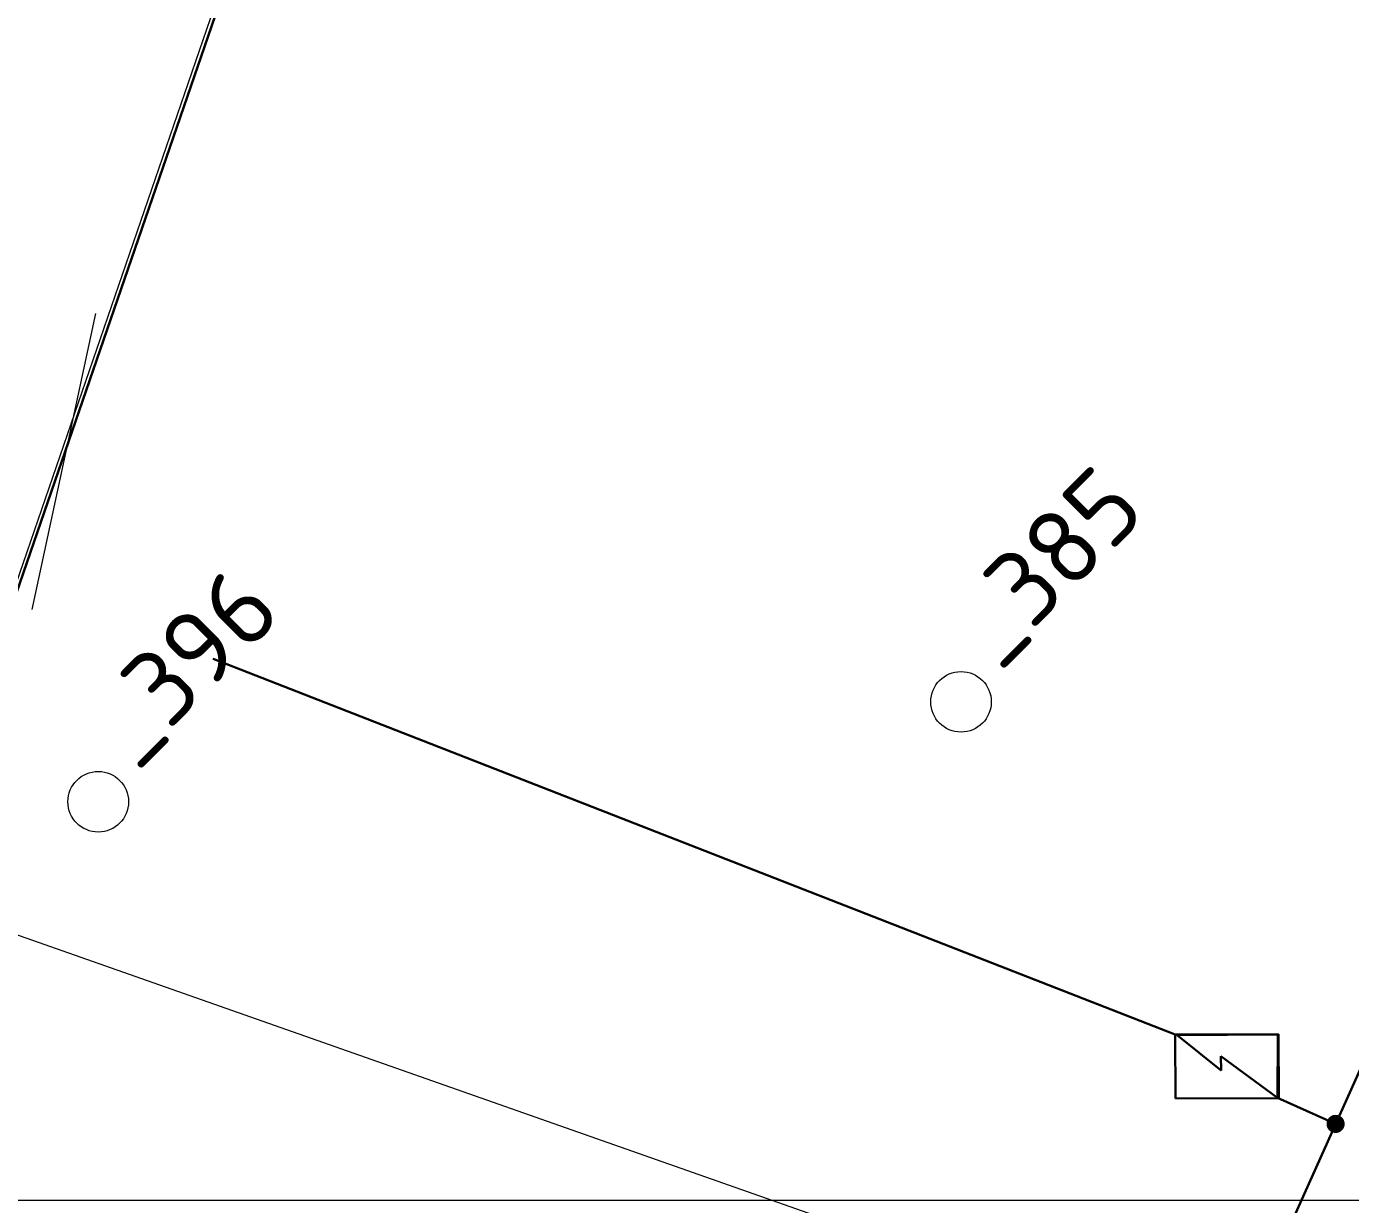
# Model space of a CAD drawing. Header units: millimetres. Extents: x 519 to 9564855, y -810 to 5021775.
# Drawn here: x 9532185.5 to 9532404, y 4998999.3 to 4999193.8 of the extents above; entities that cross this region are included whole.
import ezdxf

# ---------------------------------------------------------------- set-up
doc = ezdxf.new("R2010")
doc.units = ezdxf.units.MM
doc.header["$LTSCALE"] = 2
doc.header["$MEASUREMENT"] = 0
doc.linetypes.add('92051501$0$GROUND2', pattern=[35, 25, -10])
for name, color, linetype in [('GRID_PULKOVO', 7, 'Continuous'), ('OilColl&Flowlines', 3, 'Continuous'), ('OLD WELLS(dr.bfr2000)', 24, 'Continuous'), ('ROAD_FIELD', 255, '92051501$0$GROUND2')]:
    doc.layers.add(name, color=color, linetype=linetype)
for name, color, linetype, lineweight in [('Электро', 1, 'Continuous', 30), ('Электроснаб', 1, 'Continuous', 18), ('Электроснабжене', 1, 'Continuous', 18)]:
    doc.layers.add(name, color=color, linetype=linetype, lineweight=lineweight)
doc.styles.add('Elect', font='isocpeur.ttf')
doc.styles.add('GeoApp', font='', dxfattribs={"height": 1})
doc.styles.get('GeoApp').set_extended_font_data('D431', italic=True)
doc.linetypes.add('g5_122_n', pattern='A,1,-1,1.5,-0.3,["Н",GeoApp,S=1,R=0,X=0,Y=-0.5],-1.5,1.5,-1,4,-1,4,-1,3', length=20.8)

# ---------------------------------------------------------------- blocks, each defined once
blk = doc.blocks.new('A$C80b59c50')
at = {"color": 24, "linetype": 'g5_122_n', "lineweight": 30, "ltscale": 5}
blk.add_line((83.73, -40.89, -25.78), (-70.19, -488.02, -25.78), dxfattribs=at)

msp = doc.modelspace()

# ---------------------------------------------------------------- linework, layer by layer
at = {"layer": 'GRID_PULKOVO', "lineweight": 0}
msp.add_line((9519000, 4999000), (9533000, 4999000), dxfattribs=at)
at = {"layer": 'OilColl&Flowlines', "lineweight": 0}
msp.add_line((9532346.5, 4999575.75), (9532165.95911, 4999050.15317), dxfattribs=at)
msp.add_lwpolyline([(9532713.437, 4998831.755), (9532326.537, 4998993.655), (9531716.037, 4999208.455), (9531285.237, 4999346.855), (9531274.437, 4999350.855), (9531275.137, 4999352.055)], dxfattribs=at)
at = {"layer": 'OLD WELLS(dr.bfr2000)', "lineweight": 0}
for centre in [(9532339.7, 4999082.3), (9532197.3, 4999065.8)]:
    msp.add_circle(centre, 5, dxfattribs=at)
at = {"layer": 'ROAD_FIELD', "lineweight": 0}
msp.add_lwpolyline([(9532186.4108, 4999097.5416), (9532200.45385, 4999163.02084)], dxfattribs=at)
at = {"layer": 'Электро'}
for p, q in [((9532353.91134, 4998906.43992, 0), (9532556.82514, 4999358.94094, 0)), ((9532375.04589, 4999027.34974), (9532392.09432, 4999027.45408)), ((9532375.11059, 4999016.77739), (9532375.04589, 4999027.34974)), ((9532391.99707, 4999027.35563), (9532375.40147, 4999027.25407)), ((9532375.40147, 4999027.25407), (9532382.61325, 4999021.42683)), ((9532391.92338, 4999016.91317), (9532391.99707, 4999027.35563)), ((9532392.09432, 4999027.45408), (9532392.15902, 4999016.88173)), ((9532382.61325, 4999021.42683), (9532382.59871, 4999023.80206)), ((9532382.59871, 4999023.80206), (9532391.92338, 4999016.91317)), ((9532392.15902, 4999016.88173), (9532375.11059, 4999016.77739))]:
    msp.add_line(p, q, dxfattribs=at)
at = {"layer": 'Электро', "ltscale": 25}
for p, q in [((9532375.04589, 4999027.34974), (9532216.29115, 4999089.4025)), ((9532391.92338, 4999016.91317), (9532401.52067, 4999012.60948, 0))]:
    msp.add_line(p, q, dxfattribs=at)
for start, end in [(162, 342), (342, 162)]:
    msp.add_arc((9532401.52012, 4999012.60967, 0), 1, start, end, dxfattribs=at)
at = {"layer": 'Электроснаб', "color": 1, "linetype": 'ByBlock', "lineweight": 0}
for p, q in [((9532353.91134, 4998906.43992, 0), (9532556.82514, 4999358.94094, 0)), ((9532375.04589, 4999027.34974), (9532392.09432, 4999027.45408)), ((9532375.11059, 4999016.77739), (9532375.04589, 4999027.34974)), ((9532391.99707, 4999027.35563), (9532375.40147, 4999027.25407)), ((9532375.40147, 4999027.25407), (9532382.61325, 4999021.42683)), ((9532391.92338, 4999016.91317), (9532391.99707, 4999027.35563)), ((9532392.09432, 4999027.45408), (9532392.15902, 4999016.88173)), ((9532382.61325, 4999021.42683), (9532382.59871, 4999023.80206)), ((9532382.59871, 4999023.80206), (9532391.92338, 4999016.91317)), ((9532392.15902, 4999016.88173), (9532375.11059, 4999016.77739))]:
    msp.add_line(p, q, dxfattribs=at)
at = {"layer": 'Электроснаб', "color": 1, "linetype": 'ByBlock', "lineweight": 0, "ltscale": 25}
for p, q in [((9532375.04589, 4999027.34974), (9532216.29115, 4999089.4025)), ((9532391.92338, 4999016.91317), (9532401.52067, 4999012.60948, 0))]:
    msp.add_line(p, q, dxfattribs=at)
for start, end in [(162, 342), (342, 162)]:
    msp.add_arc((9532401.52012, 4999012.60967, 0), 1, start, end, dxfattribs=at)
at = {"layer": 'Электроснабжене', "color": 1, "lineweight": 0, "ltscale": 50}
msp.add_line((9532353.91134, 4998906.43992, 0), (9532556.82514, 4999358.94094, 0), dxfattribs=at)
at = {"layer": 'Электроснабжене', "color": 1, "linetype": 'ByBlock', "lineweight": 0, "ltscale": 25}
for p, q in [((9532375.04589, 4999027.34974), (9532216.29115, 4999089.4025)), ((9532391.92338, 4999016.91317), (9532401.52067, 4999012.60948, 0))]:
    msp.add_line(p, q, dxfattribs=at)
at = {"layer": 'Электроснабжене', "color": 1, "linetype": 'ByBlock', "lineweight": 0}
for p, q in [((9532375.04589, 4999027.34974), (9532392.09432, 4999027.45408)), ((9532375.11059, 4999016.77739), (9532375.04589, 4999027.34974)), ((9532391.99707, 4999027.35563), (9532375.40147, 4999027.25407)), ((9532375.40147, 4999027.25407), (9532382.61325, 4999021.42683)), ((9532391.92338, 4999016.91317), (9532391.99707, 4999027.35563)), ((9532392.09432, 4999027.45408), (9532392.15902, 4999016.88173)), ((9532382.61325, 4999021.42683), (9532382.59871, 4999023.80206)), ((9532382.59871, 4999023.80206), (9532391.92338, 4999016.91317)), ((9532392.15902, 4999016.88173), (9532375.11059, 4999016.77739))]:
    msp.add_line(p, q, dxfattribs=at)
at = {"layer": 'Электроснабжене', "color": 1, "lineweight": 0, "ltscale": 50, "const_width": 1.5, "elevation": 0}
msp.add_lwpolyline([(9532400.80737, 4999012.84124, 1), (9532402.23396, 4999012.37772, 1)], format="xyb", close=True, dxfattribs=at)
at = {"layer": 'Электроснабжене', "color": 1, "linetype": 'ByBlock', "lineweight": 0, "ltscale": 25}
for start, end in [(162, 342), (342, 162)]:
    msp.add_arc((9532401.52012, 4999012.60967, 0), 1, start, end, dxfattribs=at)

# ---------------------------------------------------------------- block references
at = {"color": 6, "linetype": 'ByBlock', "lineweight": 50}
msp.add_blockref('A$C80b59c50', (9532236.3, 4999537), dxfattribs=at)

# ---------------------------------------------------------------- texts
at = {"layer": 'OLD WELLS(dr.bfr2000)', "lineweight": 0, "style": 'Elect'}
for s, p in [(' _385', (9532339.7, 4999082.3)), (' _396', (9532197.3, 4999065.8))]:
    msp.add_text(s, height=12.5, rotation=44.9999999, dxfattribs=at).set_placement(p)

doc.saveas('drawing.dxf')
